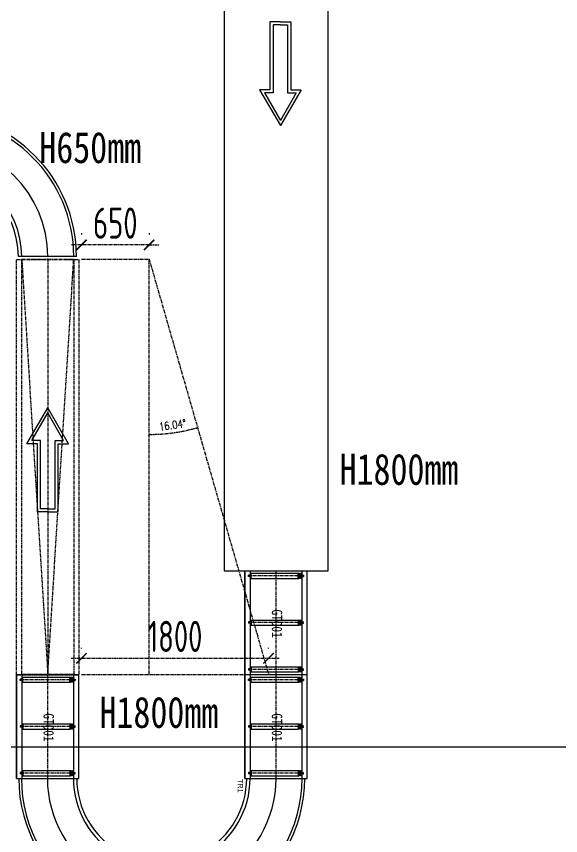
# Model space of a CAD drawing. Header units: millimetres. Extents: x 2509 to 128734, y 2492 to 91667.
# Drawn here: x 44221 to 49457, y 66885 to 74773 of the extents above; entities that cross this region are included whole.
import ezdxf
from ezdxf.enums import TextEntityAlignment as Align

# ---------------------------------------------------------------- set-up
doc = ezdxf.new("R2010")
doc.units = ezdxf.units.MM
doc.linetypes.add('CENTER', pattern=[50.8, 31.75, -6.35, 6.35, -6.35])
doc.linetypes.add('DOTE', pattern=[2.42, 2, -0.2, 0.02, -0.2])
for name, color, linetype in [('1轮廓实线层', 7, 'Continuous'), ('35PANAAV91_RDXF_CONTINUOUS_LINE', 7, 'Continuous'), ('35PANAAV91_RL471-734_DXF_AXIS', 7, 'Continuous'), ('3中心线层', 1, 'CENTER'), ('6文字层', 3, 'Continuous'), ('7标注层', 4, 'Continuous'), ('AXIS_TEXT', 7, 'Continuous'), ('DOTE', 1, 'DOTE'), ('柱子', 3, 'Continuous'), ('规划设计-方案设计-文字标识', 255, 'Continuous'), ('规划设计-立库系统-编码', 255, 'Continuous')]:
    doc.layers.add(name, color=color, linetype=linetype)
doc.styles.add('COMPLEX', font='COMPLEX')
doc.styles.add('DIM_FONT', font='SIMPLEX.shx', dxfattribs={"width": 0.8})
doc.styles.get("Standard").update_dxf_attribs({"font": 'arial.ttf'})
doc.styles.add('TSSD_Dimension', font='tssdeng.shx', dxfattribs={"width": 0.7, "bigfont": 'tssdchn.shx'})
doc.styles.add('宋体', font='', dxfattribs={"width": 0.8, "height": 4})
doc.styles.get('宋体').set_extended_font_data('SimSun')
doc.dimstyles.new('DIMN25', dxfattribs={"dimscale": 0.25, "dimtxt": 300, "dimasz": 100, "dimexe": 250, "dimexo": 300, "dimgap": 150, "dimtad": 1, "dimdec": 0, "dimzin": 0, "dimdsep": 46, "dimtxsty": 'DIM_FONT', "dimblk": 'ARCHTICK', "dimcen": 0.09, "dimclrt": 7, "dimazin": 2, "dimtfac": 1, "dimtdec": 0, "dimtix": 1, "dimtmove": 2, "dimatfit": 3, "dimfxl": 1, "dimtolj": 1, "dimtzin": 0, "dimarcsym": 0})
doc.dimstyles.new('TSSD_100_100', dxfattribs={"dimtxt": 300, "dimasz": 100, "dimexe": 100, "dimexo": 250, "dimgap": 60, "dimtad": 1, "dimdec": 0, "dimzin": 0, "dimdsep": 46, "dimtxsty": 'TSSD_Dimension', "dimblk": 'ARCHTICK', "dimcen": 0, "dimdle": 100, "dimclrd": 3, "dimclre": 3, "dimclrt": 7, "dimadec": 8, "dimazin": 0, "dimtfac": 1, "dimtdec": 0, "dimtix": 1, "dimtmove": 2, "dimatfit": 3, "dimfxl": 1, "dimtolj": 1, "dimtzin": 0, "dimarcsym": 0})

# ---------------------------------------------------------------- blocks, each defined once
blk = doc.blocks.new('6m伸缩皮带机')
at = {"layer": '柱子'}
blk.add_lwpolyline([(-3200, -227100), (-4200, -227100), (-4200, -233100), (-3200, -233100)], close=True, dxfattribs=at)
blk = doc.blocks.new('*U153')
at = {"color": 5}
for p, q in [((0, -282.5), (0, 276)), ((0, -2476), (0, -1917.5))]:
    blk.add_line(p, q, dxfattribs=at)
for radius in [1376, 1350, 850, 817.5]:
    blk.add_arc((0, -1100), radius, 270, 90, dxfattribs=at)
at = {"color": 1}
blk.add_arc((0, -1100), 1100, 270, 90, dxfattribs=at)
at = {"color": 5}
for p in [(0, 0), (-25, -2200)]:
    blk.add_point(p, dxfattribs=at)
for tag, p, flags in [('设备代号', (5.4, -368.4), 8), ('设备名称', (5.4, -448.7), 9), ('宽', (10.3, -515.4), 9), ('角度', (9.1, -582.6), 9)]:
    blk.add_attdef(tag, p, '', height=50, dxfattribs=dict(flags=flags))
blk = doc.blocks.new('*U200')
at = {"color": 0}
blk.add_line((500, -300), (-500, -300), dxfattribs=at)
at = {"layer": '1轮廓实线层', "color": 0, "linetype": 'Continuous'}
for p, q in [((500, 300), (-500, 300)), ((500, 250), (-500, 250)), ((-500, -250), (500, -250)), ((-500, -300), (500, -300))]:
    blk.add_line(p, q, dxfattribs=at)
at = {"layer": '1轮廓实线层', "color": 3, "linetype": 'Continuous'}
for p, q in [((-500, -300), (-500, 300)), ((500, -300), (500, 300))]:
    blk.add_line(p, q, dxfattribs=at)
at = {"layer": '35PANAAV91_RDXF_CONTINUOUS_LINE', "color": 0, "linetype": 'Continuous'}
for p, q in [((-428.5, 245.5), (-471.5, 245.5)), ((-471.5, 242.7), (-471.5, 245.5)), ((-471.5, 245.5), (-471.5, 242.7)), ((-428.5, 242.7), (-471.5, 242.7)), ((-428.8, 242.3), (-471.2, 242.3)), ((-470.1, 241.9), (-471.2, 242.3)), ((-470.1, 241.1), (-471.2, 240.7)), ((-428.8, 240.7), (-471.2, 240.7)), ((-428.8, 240), (-471.2, 240)), ((-470.1, 239.5), (-471.2, 240)), ((-470.1, 238.8), (-471.2, 238.4)), ((-428.8, 238.4), (-471.2, 238.4)), ((-428.8, 237.6), (-471.2, 237.6)), ((-470.1, 237.2), (-471.2, 237.6)), ((-429.9, 241.9), (-470.1, 241.9)), ((-429.9, 241.1), (-470.1, 241.1)), ((-429.9, 239.5), (-470.1, 239.5)), ((-429.9, 238.8), (-470.1, 238.8)), ((-429.9, 237.2), (-470.1, 237.2)), ((-469, 245.8), (-469.3, 245.5)), ((-431, 245.8), (-469, 245.8)), ((-467.6, 246.3), (-468, 246)), ((-432, 246), (-468, 246)), ((-468, 245.8), (-468, 246)), ((-432.3, 246.3), (-467.6, 246.3)), ((-466.3, 246.9), (-466.6, 246.5)), ((-433.4, 246.5), (-466.6, 246.5)), ((-466.6, 246.3), (-466.6, 246.5)), ((-433.7, 246.9), (-466.3, 246.9)), ((-464.9, 247.4), (-465.2, 247.1)), ((-434.7, 247.1), (-465.2, 247.1)), ((-465.2, 246.9), (-465.2, 247.1)), ((-435.1, 247.4), (-464.9, 247.4)), ((-463.5, 248), (-463.9, 247.6)), ((-436.1, 247.6), (-463.9, 247.6)), ((-463.9, 247.4), (-463.9, 247.6)), ((-436.5, 248), (-463.5, 248)), ((-461, 250), (-462.5, 248.5)), ((-437.5, 248.5), (-462.5, 248.5)), ((-462.5, 248), (-462.5, 248.5)), ((-439, 250), (-461, 250)), ((-456.4, 265), (-443.6, 265)), ((-456.4, 250), (-456.4, 265)), ((-453.2, 250), (-453.2, 265)), ((-446.8, 250), (-446.8, 265)), ((-443.6, 250), (-443.6, 265)), ((-437.5, 248.5), (-439, 250)), ((-437.5, 248), (-437.5, 248.5)), ((-436.1, 247.6), (-436.5, 248)), ((-436.1, 247.4), (-436.1, 247.6)), ((-434.7, 247.1), (-435.1, 247.4)), ((-434.7, 246.9), (-434.7, 247.1)), ((-433.4, 246.5), (-433.7, 246.9)), ((-433.4, 246.3), (-433.4, 246.5)), ((-432, 246), (-432.3, 246.3)), ((-432, 245.8), (-432, 246)), ((-430.7, 245.5), (-431, 245.8)), ((-428.8, 242.3), (-429.9, 241.9)), ((-428.8, 240.7), (-429.9, 241.1)), ((-428.8, 240), (-429.9, 239.5)), ((-428.8, 238.4), (-429.9, 238.8)), ((-428.8, 237.6), (-429.9, 237.2)), ((-428.5, 242.7), (-428.5, 245.5)), ((-428.5, 245.5), (-428.5, 242.7)), ((428.5, 245.5), (471.5, 245.5)), ((428.5, 242.7), (428.5, 245.5)), ((428.5, 245.5), (428.5, 242.7)), ((428.5, 242.7), (471.5, 242.7)), ((428.8, 242.3), (471.2, 242.3)), ((428.8, 242.3), (429.9, 241.9)), ((428.8, 240.7), (429.9, 241.1)), ((428.8, 240.7), (471.2, 240.7)), ((428.8, 240), (471.2, 240)), ((428.8, 240), (429.9, 239.5)), ((428.8, 238.4), (429.9, 238.8)), ((428.8, 238.4), (471.2, 238.4)), ((428.8, 237.6), (471.2, 237.6)), ((428.8, 237.6), (429.9, 237.2)), ((429.9, 241.9), (470.1, 241.9)), ((429.9, 241.1), (470.1, 241.1)), ((429.9, 239.5), (470.1, 239.5)), ((429.9, 238.8), (470.1, 238.8)), ((429.9, 237.2), (470.1, 237.2)), ((430.7, 245.5), (431, 245.8)), ((431, 245.8), (469, 245.8)), ((432, 246), (432.4, 246.3)), ((432, 246), (468, 246)), ((432, 245.8), (432, 246)), ((432.4, 246.3), (467.7, 246.3)), ((433.4, 246.5), (433.7, 246.9)), ((433.4, 246.5), (466.6, 246.5)), ((433.4, 246.3), (433.4, 246.5)), ((433.7, 246.9), (466.3, 246.9)), ((434.8, 247.1), (435.1, 247.4)), ((434.8, 247.1), (465.3, 247.1)), ((434.8, 246.9), (434.8, 247.1)), ((435.1, 247.4), (464.9, 247.4)), ((436.1, 247.6), (436.5, 248)), ((436.1, 247.6), (463.9, 247.6)), ((436.1, 247.4), (436.1, 247.6)), ((436.5, 248), (463.5, 248)), ((437.5, 248.5), (439, 250)), ((437.5, 248.5), (462.5, 248.5)), ((437.5, 248), (437.5, 248.5)), ((439, 250), (461, 250)), ((456.4, 265), (443.6, 265)), ((443.6, 250), (443.6, 265)), ((446.8, 250), (446.8, 265)), ((453.2, 250), (453.2, 265)), ((456.4, 250), (456.4, 265)), ((461, 250), (462.5, 248.5)), ((462.5, 248), (462.5, 248.5)), ((463.5, 248), (463.9, 247.6)), ((463.9, 247.4), (463.9, 247.6)), ((464.9, 247.4), (465.3, 247.1)), ((465.3, 246.9), (465.3, 247.1)), ((466.3, 246.9), (466.6, 246.5)), ((466.6, 246.3), (466.6, 246.5)), ((467.7, 246.3), (468, 246)), ((468, 245.8), (468, 246)), ((469, 245.8), (469.3, 245.5)), ((470.1, 241.9), (471.2, 242.3)), ((470.1, 241.1), (471.2, 240.7)), ((470.1, 239.5), (471.2, 240)), ((470.1, 238.8), (471.2, 238.4)), ((470.1, 237.2), (471.2, 237.6)), ((471.5, 242.7), (471.5, 245.5)), ((471.5, 245.5), (471.5, 242.7)), ((-475, 214), (-474, 219)), ((-425, 214), (-475, 214)), ((-475, -240.5), (-475, 214)), ((-426, 219), (-474, 219)), ((-428.5, 221.6), (-471.5, 221.6)), ((-471.5, 219), (-471.5, 221.6)), ((-471.5, 221.6), (-471.5, 219)), ((-470.1, 236.4), (-471.2, 236)), ((-428.8, 236), (-471.2, 236)), ((-428.8, 235.3), (-471.2, 235.3)), ((-470.1, 234.9), (-471.2, 235.3)), ((-470.1, 234.1), (-471.2, 233.7)), ((-428.8, 233.7), (-471.2, 233.7)), ((-428.8, 232.9), (-471.2, 232.9)), ((-470.1, 232.5), (-471.2, 232.9)), ((-470.1, 231.8), (-471.2, 231.3)), ((-428.8, 231.3), (-471.2, 231.3)), ((-428.8, 230.6), (-471.2, 230.6)), ((-470.1, 230.2), (-471.2, 230.6)), ((-470.1, 229.4), (-471.2, 229)), ((-428.8, 229), (-471.2, 229)), ((-428.8, 228.3), (-471.2, 228.3)), ((-470.1, 227.8), (-471.2, 228.3)), ((-470.1, 227.1), (-471.2, 226.7)), ((-428.8, 226.7), (-471.2, 226.7)), ((-428.8, 225.9), (-471.2, 225.9)), ((-470.1, 225.5), (-471.2, 225.9)), ((-470.1, 224.7), (-471.2, 224.3)), ((-428.8, 224.3), (-471.2, 224.3)), ((-428.8, 223.6), (-471.2, 223.6)), ((-470.1, 223.2), (-471.2, 223.6)), ((-470.1, 222.4), (-471.2, 222)), ((-428.8, 222), (-471.2, 222)), ((-429.9, 236.4), (-470.1, 236.4)), ((-429.9, 234.9), (-470.1, 234.9)), ((-429.9, 234.1), (-470.1, 234.1)), ((-429.9, 232.5), (-470.1, 232.5)), ((-429.9, 231.8), (-470.1, 231.8)), ((-429.9, 230.2), (-470.1, 230.2)), ((-429.9, 229.4), (-470.1, 229.4)), ((-429.9, 227.8), (-470.1, 227.8)), ((-429.9, 227.1), (-470.1, 227.1)), ((-429.9, 225.5), (-470.1, 225.5)), ((-429.9, 224.7), (-470.1, 224.7)), ((-429.9, 223.2), (-470.1, 223.2)), ((-429.9, 222.4), (-470.1, 222.4)), ((-428.8, 236), (-429.9, 236.4)), ((-428.8, 235.3), (-429.9, 234.9)), ((-428.8, 233.7), (-429.9, 234.1)), ((-428.8, 232.9), (-429.9, 232.5)), ((-428.8, 231.3), (-429.9, 231.8)), ((-428.8, 230.6), (-429.9, 230.2)), ((-428.8, 229), (-429.9, 229.4)), ((-428.8, 228.3), (-429.9, 227.8)), ((-428.8, 226.7), (-429.9, 227.1)), ((-428.8, 225.9), (-429.9, 225.5)), ((-428.8, 224.3), (-429.9, 224.7)), ((-428.8, 223.6), (-429.9, 223.2)), ((-428.8, 222), (-429.9, 222.4)), ((-428.5, 219), (-428.5, 221.6)), ((-428.5, 221.6), (-428.5, 219)), ((-425, 214), (-426, 219)), ((-425, -240.5), (-425, 214)), ((425, 214), (426, 219)), ((425, 214), (475, 214)), ((425, -240.5), (425, 214)), ((426, 219), (474, 219)), ((428.5, 221.6), (471.5, 221.6)), ((428.5, 219), (428.5, 221.6)), ((428.5, 221.6), (428.5, 219)), ((428.8, 236), (429.9, 236.4)), ((428.8, 236), (471.2, 236)), ((428.8, 235.3), (471.2, 235.3)), ((428.8, 235.3), (429.9, 234.9)), ((428.8, 233.7), (429.9, 234.1)), ((428.8, 233.7), (471.2, 233.7)), ((428.8, 232.9), (471.2, 232.9)), ((428.8, 232.9), (429.9, 232.5)), ((428.8, 231.3), (429.9, 231.8)), ((428.8, 231.3), (471.2, 231.3)), ((428.8, 230.6), (471.2, 230.6)), ((428.8, 230.6), (429.9, 230.2)), ((428.8, 229), (429.9, 229.4)), ((428.8, 229), (471.2, 229)), ((428.8, 228.3), (471.2, 228.3)), ((428.8, 228.3), (429.9, 227.8)), ((428.8, 226.7), (429.9, 227.1)), ((428.8, 226.7), (471.2, 226.7)), ((428.8, 225.9), (471.2, 225.9)), ((428.8, 225.9), (429.9, 225.5)), ((428.8, 224.3), (429.9, 224.7)), ((428.8, 224.3), (471.2, 224.3)), ((428.8, 223.6), (471.2, 223.6)), ((428.8, 223.6), (429.9, 223.2)), ((428.8, 222), (429.9, 222.4)), ((428.8, 222), (471.2, 222)), ((429.9, 236.4), (470.1, 236.4)), ((429.9, 234.9), (470.1, 234.9)), ((429.9, 234.1), (470.1, 234.1)), ((429.9, 232.5), (470.1, 232.5)), ((429.9, 231.8), (470.1, 231.8)), ((429.9, 230.2), (470.1, 230.2)), ((429.9, 229.4), (470.1, 229.4)), ((429.9, 227.8), (470.1, 227.8)), ((429.9, 227.1), (470.1, 227.1)), ((429.9, 225.5), (470.1, 225.5)), ((429.9, 224.7), (470.1, 224.7)), ((429.9, 223.2), (470.1, 223.2)), ((429.9, 222.4), (470.1, 222.4)), ((470.1, 236.4), (471.2, 236)), ((470.1, 234.9), (471.2, 235.3)), ((470.1, 234.1), (471.2, 233.7)), ((470.1, 232.5), (471.2, 232.9)), ((470.1, 231.8), (471.2, 231.3)), ((470.1, 230.2), (471.2, 230.6)), ((470.1, 229.4), (471.2, 229)), ((470.1, 227.8), (471.2, 228.3)), ((470.1, 227.1), (471.2, 226.7)), ((470.1, 225.5), (471.2, 225.9)), ((470.1, 224.7), (471.2, 224.3)), ((470.1, 223.2), (471.2, 223.6)), ((470.1, 222.4), (471.2, 222)), ((471.5, 219), (471.5, 221.6)), ((471.5, 221.6), (471.5, 219)), ((475, 214), (474, 219)), ((475, -240.5), (475, 214)), ((-474, -245.5), (-475, -240.5)), ((-425, -240.5), (-475, -240.5)), ((-426, -245.5), (-474, -245.5)), ((-469, -245.8), (-469.3, -245.5)), ((-431, -245.8), (-469, -245.8)), ((-468, -246), (-468, -245.8)), ((-467.6, -246.4), (-468, -246)), ((-432, -246), (-468, -246)), ((-432.3, -246.4), (-467.6, -246.4)), ((-466.6, -246.6), (-466.6, -246.4)), ((-466.3, -246.9), (-466.6, -246.6)), ((-433.4, -246.6), (-466.6, -246.6)), ((-433.7, -246.9), (-466.3, -246.9)), ((-465.2, -247.1), (-465.2, -246.9)), ((-464.9, -247.5), (-465.2, -247.1)), ((-434.7, -247.1), (-465.2, -247.1)), ((-435.1, -247.5), (-464.9, -247.5)), ((-463.9, -247.7), (-463.9, -247.5)), ((-463.5, -248), (-463.9, -247.7)), ((-436.1, -247.7), (-463.9, -247.7)), ((-436.5, -248), (-463.5, -248)), ((-462.5, -248.5), (-462.5, -248)), ((-461, -250), (-462.5, -248.5)), ((-437.5, -248.5), (-462.5, -248.5)), ((-439, -250), (-461, -250)), ((-456.4, -250), (-456.4, -265)), ((-443.6, -265), (-456.4, -265)), ((-453.2, -250), (-453.2, -265)), ((-446.8, -250), (-446.8, -265)), ((-443.6, -250), (-443.6, -265)), ((-439, -250), (-437.5, -248.5)), ((-437.5, -248.5), (-437.5, -248)), ((-436.5, -248), (-436.1, -247.7)), ((-436.1, -247.7), (-436.1, -247.5)), ((-435.1, -247.5), (-434.7, -247.1)), ((-434.7, -247.1), (-434.7, -246.9)), ((-433.7, -246.9), (-433.4, -246.6)), ((-433.4, -246.6), (-433.4, -246.4)), ((-432.3, -246.4), (-432, -246)), ((-432, -246), (-432, -245.8)), ((-431, -245.8), (-430.7, -245.5)), ((-426, -245.5), (-425, -240.5)), ((426, -245.5), (425, -240.5)), ((425, -240.5), (475, -240.5)), ((426, -245.5), (474, -245.5)), ((431, -245.8), (430.7, -245.5)), ((431, -245.8), (469, -245.8)), ((432, -246), (432, -245.8)), ((432.4, -246.4), (432, -246)), ((432, -246), (468, -246)), ((432.4, -246.4), (467.7, -246.4)), ((433.4, -246.6), (433.4, -246.4)), ((433.7, -246.9), (433.4, -246.6)), ((433.4, -246.6), (466.6, -246.6)), ((433.7, -246.9), (466.3, -246.9)), ((434.8, -247.1), (434.8, -246.9)), ((435.1, -247.5), (434.8, -247.1)), ((434.8, -247.1), (465.3, -247.1)), ((435.1, -247.5), (464.9, -247.5)), ((436.1, -247.7), (436.1, -247.5)), ((436.5, -248), (436.1, -247.7)), ((436.1, -247.7), (463.9, -247.7)), ((436.5, -248), (463.5, -248)), ((437.5, -248.5), (437.5, -248)), ((439, -250), (437.5, -248.5)), ((437.5, -248.5), (462.5, -248.5)), ((439, -250), (461, -250)), ((443.6, -250), (443.6, -265)), ((443.6, -265), (456.4, -265)), ((446.8, -250), (446.8, -265)), ((453.2, -250), (453.2, -265)), ((456.4, -250), (456.4, -265)), ((461, -250), (462.5, -248.5)), ((462.5, -248.5), (462.5, -248)), ((463.5, -248), (463.9, -247.7)), ((463.9, -247.7), (463.9, -247.5)), ((464.9, -247.5), (465.3, -247.1)), ((465.3, -247.1), (465.3, -246.9)), ((466.3, -246.9), (466.6, -246.6)), ((466.6, -246.6), (466.6, -246.4)), ((467.7, -246.4), (468, -246)), ((468, -246), (468, -245.8)), ((469, -245.8), (469.3, -245.5)), ((474, -245.5), (475, -240.5))]:
    blk.add_line(p, q, dxfattribs=at)
at = {"layer": '35PANAAV91_RDXF_CONTINUOUS_LINE', "color": 1, "linetype": 'Continuous'}
for p, q in [((-21.5, 245.5), (21.5, 245.5)), ((-21.5, 242.7), (-21.5, 245.5)), ((-21.5, 245.5), (-21.5, 242.7)), ((-21.5, 242.7), (21.5, 242.7)), ((-21.2, 242.3), (21.2, 242.3)), ((-21.2, 242.3), (-20.1, 241.9)), ((-21.2, 240.7), (-20.1, 241.1)), ((-21.2, 240.7), (21.2, 240.7)), ((-21.2, 240), (21.2, 240)), ((-21.2, 240), (-20.1, 239.5)), ((-21.2, 238.4), (-20.1, 238.8)), ((-21.2, 238.4), (21.2, 238.4)), ((-21.2, 237.6), (21.2, 237.6)), ((-21.2, 237.6), (-20.1, 237.2)), ((-20.1, 241.9), (20.1, 241.9)), ((-20.1, 241.1), (20.1, 241.1)), ((-20.1, 239.5), (20.1, 239.5)), ((-20.1, 238.8), (20.1, 238.8)), ((-20.1, 237.2), (20.1, 237.2)), ((-19.3, 245.5), (-19, 245.8)), ((-19, 245.8), (19, 245.8)), ((-18, 246), (-17.6, 246.3)), ((-18, 246), (18, 246)), ((-18, 245.8), (-18, 246)), ((-17.6, 246.3), (17.6, 246.3)), ((-16.6, 246.5), (-16.3, 246.9)), ((-16.6, 246.5), (16.6, 246.5)), ((-16.6, 246.3), (-16.6, 246.5)), ((-16.3, 246.9), (16.3, 246.9)), ((-15.2, 247.1), (-14.9, 247.4)), ((-15.2, 247.1), (15.2, 247.1)), ((-15.2, 246.9), (-15.2, 247.1)), ((-14.9, 247.4), (14.9, 247.4)), ((-13.9, 247.6), (-13.5, 248)), ((-13.9, 247.6), (13.9, 247.6)), ((-13.9, 247.4), (-13.9, 247.6)), ((-13.5, 248), (13.5, 248)), ((-12.5, 248.5), (-11, 250)), ((-12.5, 248.5), (12.5, 248.5)), ((-12.5, 248), (-12.5, 248.5)), ((-11, 250), (11, 250)), ((6.4, 265), (-6.4, 265)), ((-6.4, 250), (-6.4, 265)), ((-3.2, 250), (-3.2, 265)), ((3.2, 250), (3.2, 265)), ((6.4, 250), (6.4, 265)), ((11, 250), (12.5, 248.5)), ((12.5, 248), (12.5, 248.5)), ((13.5, 248), (13.9, 247.6)), ((13.9, 247.4), (13.9, 247.6)), ((14.9, 247.4), (15.2, 247.1)), ((15.2, 246.9), (15.2, 247.1)), ((16.3, 246.9), (16.6, 246.5)), ((16.6, 246.3), (16.6, 246.5)), ((17.6, 246.3), (18, 246)), ((18, 245.8), (18, 246)), ((19, 245.8), (19.3, 245.5)), ((20.1, 241.9), (21.2, 242.3)), ((20.1, 241.1), (21.2, 240.7)), ((20.1, 239.5), (21.2, 240)), ((20.1, 238.8), (21.2, 238.4)), ((20.1, 237.2), (21.2, 237.6)), ((21.5, 242.7), (21.5, 245.5)), ((21.5, 245.5), (21.5, 242.7)), ((-25, 214), (-24, 219)), ((-25, 214), (25, 214)), ((-25, -240.5), (-25, 214)), ((-24, 219), (24, 219)), ((-21.5, 221.6), (21.5, 221.6)), ((-21.5, 219), (-21.5, 221.6)), ((-21.5, 221.6), (-21.5, 219)), ((-21.2, 236), (-20.1, 236.4)), ((-21.2, 236), (21.2, 236)), ((-21.2, 235.3), (21.2, 235.3)), ((-21.2, 235.3), (-20.1, 234.9)), ((-21.2, 233.7), (-20.1, 234.1)), ((-21.2, 233.7), (21.2, 233.7)), ((-21.2, 232.9), (21.2, 232.9)), ((-21.2, 232.9), (-20.1, 232.5)), ((-21.2, 231.3), (-20.1, 231.8)), ((-21.2, 231.3), (21.2, 231.3)), ((-21.2, 230.6), (21.2, 230.6)), ((-21.2, 230.6), (-20.1, 230.2)), ((-21.2, 229), (-20.1, 229.4)), ((-21.2, 229), (21.2, 229)), ((-21.2, 228.3), (21.2, 228.3)), ((-21.2, 228.3), (-20.1, 227.8)), ((-21.2, 226.7), (-20.1, 227.1)), ((-21.2, 226.7), (21.2, 226.7)), ((-21.2, 225.9), (21.2, 225.9)), ((-21.2, 225.9), (-20.1, 225.5)), ((-21.2, 224.3), (-20.1, 224.7)), ((-21.2, 224.3), (21.2, 224.3)), ((-21.2, 223.6), (21.2, 223.6)), ((-21.2, 223.6), (-20.1, 223.2)), ((-21.2, 222), (-20.1, 222.4)), ((-21.2, 222), (21.2, 222)), ((-20.1, 236.4), (20.1, 236.4)), ((-20.1, 234.9), (20.1, 234.9)), ((-20.1, 234.1), (20.1, 234.1)), ((-20.1, 232.5), (20.1, 232.5)), ((-20.1, 231.8), (20.1, 231.8)), ((-20.1, 230.2), (20.1, 230.2)), ((-20.1, 229.4), (20.1, 229.4)), ((-20.1, 227.8), (20.1, 227.8)), ((-20.1, 227.1), (20.1, 227.1)), ((-20.1, 225.5), (20.1, 225.5)), ((-20.1, 224.7), (20.1, 224.7)), ((-20.1, 223.2), (20.1, 223.2)), ((-20.1, 222.4), (20.1, 222.4)), ((20.1, 236.4), (21.2, 236)), ((20.1, 234.9), (21.2, 235.3)), ((20.1, 234.1), (21.2, 233.7)), ((20.1, 232.5), (21.2, 232.9)), ((20.1, 231.8), (21.2, 231.3)), ((20.1, 230.2), (21.2, 230.6)), ((20.1, 229.4), (21.2, 229)), ((20.1, 227.8), (21.2, 228.3)), ((20.1, 227.1), (21.2, 226.7)), ((20.1, 225.5), (21.2, 225.9)), ((20.1, 224.7), (21.2, 224.3)), ((20.1, 223.2), (21.2, 223.6)), ((20.1, 222.4), (21.2, 222)), ((21.5, 219), (21.5, 221.6)), ((21.5, 221.6), (21.5, 219)), ((25, 214), (24, 219)), ((25, -240.5), (25, 214)), ((-24, -245.5), (-25, -240.5)), ((-25, -240.5), (25, -240.5)), ((-24, -245.5), (24, -245.5)), ((-19, -245.8), (-19.3, -245.5)), ((-19, -245.8), (19, -245.8)), ((-18, -246), (-18, -245.8)), ((-17.6, -246.4), (-18, -246)), ((-18, -246), (18, -246)), ((-17.6, -246.4), (17.6, -246.4)), ((-16.6, -246.6), (-16.6, -246.4)), ((-16.3, -246.9), (-16.6, -246.6)), ((-16.6, -246.6), (16.6, -246.6)), ((-16.3, -246.9), (16.3, -246.9)), ((-15.2, -247.1), (-15.2, -246.9)), ((-14.9, -247.5), (-15.2, -247.1)), ((-15.2, -247.1), (15.2, -247.1)), ((-14.9, -247.5), (14.9, -247.5)), ((-13.9, -247.7), (-13.9, -247.5)), ((-13.5, -248), (-13.9, -247.7)), ((-13.9, -247.7), (13.9, -247.7)), ((-13.5, -248), (13.5, -248)), ((-12.5, -248.5), (-12.5, -248)), ((-11, -250), (-12.5, -248.5)), ((-12.5, -248.5), (12.5, -248.5)), ((-11, -250), (11, -250)), ((-6.4, -250), (-6.4, -265)), ((-6.4, -265), (6.4, -265)), ((-3.2, -250), (-3.2, -265)), ((3.2, -250), (3.2, -265)), ((6.4, -250), (6.4, -265)), ((11, -250), (12.5, -248.5)), ((12.5, -248.5), (12.5, -248)), ((13.5, -248), (13.9, -247.7)), ((13.9, -247.7), (13.9, -247.5)), ((14.9, -247.5), (15.2, -247.1)), ((15.2, -247.1), (15.2, -246.9)), ((16.3, -246.9), (16.6, -246.6)), ((16.6, -246.6), (16.6, -246.4)), ((17.6, -246.4), (18, -246)), ((18, -246), (18, -245.8)), ((19, -245.8), (19.3, -245.5)), ((24, -245.5), (25, -240.5))]:
    blk.add_line(p, q, dxfattribs=at)
at = {"layer": '35PANAAV91_RDXF_CONTINUOUS_LINE', "color": 0, "linetype": 'Continuous'}
for centre, start, end in [((-471.1, 242.7), 180, 250), ((-471.1, 240.3), 110, 250), ((-471.1, 238), 110, 250), ((-470.2, 241.5), 290, 70), ((-470.2, 239.2), 290, 70), ((-470.2, 236.8), 290, 70), ((-429.8, 241.5), 110, 250), ((-429.8, 239.2), 110, 250), ((-429.8, 236.8), 110, 250), ((-428.9, 242.7), 290, 0), ((-428.9, 240.3), 290, 70), ((-428.9, 238), 290, 70), ((428.9, 242.7), 180, 250), ((428.9, 240.3), 110, 250), ((428.9, 238), 110, 250), ((429.8, 241.5), 290, 70), ((429.8, 239.2), 290, 70), ((429.8, 236.8), 290, 70), ((470.2, 241.5), 110, 250), ((470.2, 239.2), 110, 250), ((470.2, 236.8), 110, 250), ((471.1, 242.7), 290, 0), ((471.1, 240.3), 290, 70), ((471.1, 238), 290, 70), ((-471.1, 235.6), 110, 250), ((-471.1, 233.3), 110, 250), ((-471.1, 231), 110, 250), ((-471.1, 228.6), 110, 250), ((-471.1, 226.3), 110, 250), ((-471.1, 223.9), 110, 250), ((-471.1, 221.6), 110, 180), ((-470.2, 234.5), 290, 70), ((-470.2, 232.1), 290, 70), ((-470.2, 229.8), 290, 70), ((-470.2, 227.5), 290, 70), ((-470.2, 225.1), 290, 70), ((-470.2, 222.8), 290, 70), ((-429.8, 234.5), 110, 250), ((-429.8, 232.1), 110, 250), ((-429.8, 229.8), 110, 250), ((-429.8, 227.5), 110, 250), ((-429.8, 225.1), 110, 250), ((-429.8, 222.8), 110, 250), ((-428.9, 235.6), 290, 70), ((-428.9, 233.3), 290, 70), ((-428.9, 231), 290, 70), ((-428.9, 228.6), 290, 70), ((-428.9, 226.3), 290, 70), ((-428.9, 223.9), 290, 70), ((-428.9, 221.6), 0, 70), ((428.9, 235.6), 110, 250), ((428.9, 233.3), 110, 250), ((428.9, 231), 110, 250), ((428.9, 228.6), 110, 250), ((428.9, 226.3), 110, 250), ((428.9, 223.9), 110, 250), ((428.9, 221.6), 110, 180), ((429.8, 234.5), 290, 70), ((429.8, 232.1), 290, 70), ((429.8, 229.8), 290, 70), ((429.8, 227.5), 290, 70), ((429.8, 225.1), 290, 70), ((429.8, 222.8), 290, 70), ((470.2, 234.5), 110, 250), ((470.2, 232.1), 110, 250), ((470.2, 229.8), 110, 250), ((470.2, 227.5), 110, 250), ((470.2, 225.1), 110, 250), ((470.2, 222.8), 110, 250), ((471.1, 235.6), 290, 70), ((471.1, 233.3), 290, 70), ((471.1, 231), 290, 70), ((471.1, 228.6), 290, 70), ((471.1, 226.3), 290, 70), ((471.1, 223.9), 290, 70), ((471.1, 221.6), 0, 70)]:
    blk.add_arc(centre, 0.4, start, end, dxfattribs=at)
at = {"layer": '35PANAAV91_RDXF_CONTINUOUS_LINE', "color": 1, "linetype": 'Continuous'}
for centre, start, end in [((-21.1, 242.7), 180, 250), ((-21.1, 240.3), 110, 250), ((-21.1, 238), 110, 250), ((-20.2, 241.5), 290, 70), ((-20.2, 239.2), 290, 70), ((-20.2, 236.8), 290, 70), ((20.2, 241.5), 110, 250), ((20.2, 239.2), 110, 250), ((20.2, 236.8), 110, 250), ((21.1, 242.7), 290, 0), ((21.1, 240.3), 290, 70), ((21.1, 238), 290, 70), ((-21.1, 235.6), 110, 250), ((-21.1, 233.3), 110, 250), ((-21.1, 231), 110, 250), ((-21.1, 228.6), 110, 250), ((-21.1, 226.3), 110, 250), ((-21.1, 223.9), 110, 250), ((-21.1, 221.6), 110, 180), ((-20.2, 234.5), 290, 70), ((-20.2, 232.1), 290, 70), ((-20.2, 229.8), 290, 70), ((-20.2, 227.5), 290, 70), ((-20.2, 225.1), 290, 70), ((-20.2, 222.8), 290, 70), ((20.2, 234.5), 110, 250), ((20.2, 232.1), 110, 250), ((20.2, 229.8), 110, 250), ((20.2, 227.5), 110, 250), ((20.2, 225.1), 110, 250), ((20.2, 222.8), 110, 250), ((21.1, 235.6), 290, 70), ((21.1, 233.3), 290, 70), ((21.1, 231), 290, 70), ((21.1, 228.6), 290, 70), ((21.1, 226.3), 290, 70), ((21.1, 223.9), 290, 70), ((21.1, 221.6), 0, 70)]:
    blk.add_arc(centre, 0.4, start, end, dxfattribs=at)
at = {"layer": '35PANAAV91_RL471-734_DXF_AXIS', "color": 1, "linetype": 'CENTER'}
for p, q in [((-450, 267), (-450, -267)), ((0, 267), (0, -267)), ((450, 267), (450, -267))]:
    blk.add_line(p, q, dxfattribs=at)
at = {"layer": '3中心线层'}
blk.add_line((500, 0), (-500, 0), dxfattribs=at)
at = {"style": '宋体', "width": 0.8}
blk.add_attdef('辊筒', (-126.6, -40.6), '', height=100, dxfattribs=at)
blk = doc.blocks.new('*U155')
at = {"color": 5}
for p, q in [((0, -282.5), (0, 276)), ((1376, -1100), (817.5, -1100))]:
    blk.add_line(p, q, dxfattribs=at)
for radius in [1376, 1350, 850, 817.5]:
    blk.add_arc((0, -1100), radius, 0, 90, dxfattribs=at)
at = {"color": 1}
blk.add_arc((0, -1100), 1100, 0, 90, dxfattribs=at)
at = {"color": 5}
for p in [(0, 0), (1100, -1125)]:
    blk.add_point(p, dxfattribs=at)
for tag, p, flags in [('设备代号', (5.4, -368.4), 8), ('设备名称', (5.4, -448.7), 9), ('宽', (10.3, -515.4), 9), ('角度', (9.1, -582.6), 9)]:
    blk.add_attdef(tag, p, '', height=50, dxfattribs=dict(flags=flags))
blk = doc.blocks.new('12号建筑底图')
at = {"layer": 'DOTE'}
blk.add_line((36448.7, -264722.4), (110448.7, -264722.4), dxfattribs=at)
at = {"layer": 'AXIS_TEXT', "style": 'COMPLEX', "width": 0.736842}
blk.add_attdef('N', text='', height=900, dxfattribs=at).set_placement((122812.3, -249273.3), (123412.3, -249273.3), align=Align.FIT)
blk = doc.blocks.new('*U162')
at = {"layer": '规划设计-立库系统-编码', "color": 3}
for p, q in [((0, 100), (30, 100)), ((656, 70), (686, 70)), ((0, -100), (30, -100))]:
    blk.add_line(p, q, dxfattribs=at)
for points in [[(0, 0), (0, 100), (656, 100), (656, 200), (1000, 0)], [(30, 0), (30, 70), (686, 70), (686, 152.6), (952.8, 0)], [(0, 0), (0, -100), (656, -100), (656, -200), (1000, 0)], [(30, 0), (30, -70), (686, -70), (686, -152.6), (952.8, 0)]]:
    blk.add_lwpolyline(points, dxfattribs=at)
blk = doc.blocks.new('_ArchTick')
at = {"color": 0, "linetype": 'ByBlock', "const_width": 0.15}
blk.add_lwpolyline([(-0.5, -0.5), (0.5, 0.5)], dxfattribs=at)
blk = doc.blocks.new('*D228')
at = {"layer": '7标注层', "color": 3, "linetype": 'CENTER', "lineweight": -2, "transparency": 16777216}
for p, q in [((44847.8, 72686.1), (44847.8, 72672.7)), ((45497.8, 72686.1), (45497.8, 72672.7)), ((44847.8, 72572.7), (44747.8, 72572.7)), ((45497.8, 72572.7), (44847.8, 72572.7)), ((45497.8, 72572.7), (45597.8, 72572.7))]:
    blk.add_line(p, q, dxfattribs=at)
at = {"layer": 'DEFPOINTS', "color": 0, "linetype": 'CENTER', "transparency": 16777216}
for p in [(44847.8, 72572.7), (44847.8, 72436.1), (45497.8, 72436.1)]:
    blk.add_point(p, dxfattribs=at)
at = {"layer": '7标注层', "color": 3, "linetype": 'CENTER', "lineweight": -2, "transparency": 16777216, "xscale": 100, "yscale": 100, "zscale": 100}
blk.add_blockref('_ArchTick', (44847.8, 72572.7), dxfattribs=at)
at = {"layer": '7标注层', "color": 3, "linetype": 'CENTER', "lineweight": -2, "transparency": 16777216, "xscale": 100, "yscale": 100, "zscale": 100, "rotation": 180}
blk.add_blockref('_ArchTick', (45497.8, 72572.7), dxfattribs=at)
at = {"layer": '7标注层', "color": 7, "linetype": 'CENTER', "transparency": 16777216, "insert": (45172.8, 72782.7), "char_height": 300, "attachment_point": 5, "style": 'TSSD_Dimension'}
blk.add_mtext('\\A1;650', dxfattribs=at)
blk = doc.blocks.new('*D229')
at = {"layer": '7标注层', "color": 3, "linetype": 'CENTER', "lineweight": -2, "transparency": 16777216}
for p, q in [((44847.8, 68686.1), (44847.8, 68692.7)), ((46647.8, 68686.1), (46647.8, 68692.7)), ((44747.8, 68592.7), (46747.8, 68592.7))]:
    blk.add_line(p, q, dxfattribs=at)
at = {"layer": 'DEFPOINTS', "color": 0, "linetype": 'CENTER', "transparency": 16777216}
for p in [(46647.8, 68592.7), (44847.8, 68436.1), (46647.8, 68436.1)]:
    blk.add_point(p, dxfattribs=at)
at = {"layer": '7标注层', "color": 3, "linetype": 'CENTER', "lineweight": -2, "transparency": 16777216, "xscale": 100, "yscale": 100, "zscale": 100, "rotation": 180}
blk.add_blockref('_ArchTick', (44847.8, 68592.7), dxfattribs=at)
at = {"layer": '7标注层', "color": 3, "linetype": 'CENTER', "lineweight": -2, "transparency": 16777216, "xscale": 100, "yscale": 100, "zscale": 100}
blk.add_blockref('_ArchTick', (46647.8, 68592.7), dxfattribs=at)
at = {"layer": '7标注层', "color": 7, "linetype": 'CENTER', "transparency": 16777216, "insert": (45747.8, 68802.7), "char_height": 300, "attachment_point": 5, "style": 'TSSD_Dimension'}
blk.add_mtext('\\A1;1800', dxfattribs=at)
blk = doc.blocks.new('*D230')
at = {"layer": '7标注层', "color": 0, "linetype": 'CENTER', "lineweight": -2, "transparency": 16777216}
blk.add_arc((45497.8, 72436.1), 1688.2, 270, 286.03994, dxfattribs=at)
at = {"layer": 'DEFPOINTS', "color": 0, "linetype": 'CENTER', "transparency": 16777216}
for p in [(45497.8, 72436.1), (45497.8, 72436.1), (45655.2, 70755.2), (45497.8, 68436.1), (46647.8, 68436.1)]:
    blk.add_point(p, dxfattribs=at)
at = {"layer": '7标注层', "color": 0, "linetype": 'CENTER', "lineweight": -2, "transparency": 16777216, "xscale": 25, "yscale": 25, "zscale": 25}
for p, rotation in [((45497.8, 70747.9), 180), ((45964.3, 70813.6), 16.03994330604979)]:
    blk.add_blockref('_ArchTick', p, dxfattribs=dict(at, rotation=rotation))
at = {"layer": '7标注层', "color": 7, "linetype": 'CENTER', "transparency": 16777216, "insert": (45722.9, 70838.6), "char_height": 75, "attachment_point": 5, "rotation": 8.01997, "style": 'DIM_FONT'}
blk.add_mtext('\\A1;16.04°', dxfattribs=at)
blk = doc.blocks.new('1123313')
at = {"layer": '3中心线层', "linetype": 'CENTER'}
blk.add_lwpolyline([(424030, 7210), (424030, 3210)], dxfattribs=at)
at = {"layer": '7标注层', "linetype": 'CENTER'}
for points in [[(423730.3, 7205), (424330.3, 7205), (424330.3, 3205), (423730.3, 3205)], [(423780, 7210), (424280, 7210), (424280, 3210), (423780, 3210)]]:
    blk.add_lwpolyline(points, close=True, dxfattribs=at)
blk.add_lwpolyline([(423780, 7210), (424030, 3210), (424280, 7210)], dxfattribs=at)

msp = doc.modelspace()

# ---------------------------------------------------------------- linework, layer by layer
at = {"layer": '7标注层', "linetype": 'CENTER'}
for p, q in [((45497.85, 68436.071), (45497.85, 72436.071)), ((44847.85, 68436.071), (46647.85, 68436.071))]:
    msp.add_line(p, q, dxfattribs=at)
msp.add_lwpolyline([(44847.85, 72436.071), (45497.85, 72436.071), (46647.85, 68436.071)], dxfattribs=at)

# ---------------------------------------------------------------- block references
at = {"linetype": 'CENTER'}
msp.add_blockref('12号建筑底图', (-9229.066, 332462.656), dxfattribs=at)
at = {"linetype": 'CENTER', "rotation": 180}
msp.add_blockref('6m伸缩皮带机', (43019.598, -157663.929), dxfattribs=at)
ref = msp.add_blockref('*U155', (43422.88, 73561.071))
ref.add_attrib('设备代号', 'TR1', (43428.301, 73192.705), dxfattribs={"height": 50})
at = {"rotation": 270}
for p in [(46719.6, 68936.071), (44522.88, 67936.071), (46719.6, 67936.071)]:
    msp.add_blockref('*U200', p, dxfattribs=at).add_auto_attribs({'辊筒': 'GT001'})
ref = msp.add_blockref('*U153', (46719.6, 67436.071), dxfattribs=dict(rotation=270))
ref.add_attrib('设备代号', 'TR1', (46351.233, 67430.651), dxfattribs={"height": 50, "rotation": 270})
at = {"layer": '7标注层', "linetype": 'CENTER'}
msp.add_blockref('1123313', (-379507.12, 65226.071), dxfattribs=at)
at = {"layer": '规划设计-方案设计-文字标识', "color": 3}
for p, rotation in [((46760.934, 74721.762), 270), ((44522.88, 70002.656), 89.99999999999999)]:
    msp.add_blockref('*U162', p, dxfattribs=dict(at, rotation=rotation))

# ---------------------------------------------------------------- texts
at = {"layer": '6文字层', "linetype": 'CENTER', "style": '宋体', "width": 0.8}
for s, p in [('H650mm', (44441.78, 73360.818)), ('H1800mm', (47330.934, 70262.656)), ('H1800mm', (45020.934, 67922.656))]:
    msp.add_text(s, height=300, dxfattribs=at).set_placement(p)

# ---------------------------------------------------------------- dimensions: what is measured, and where the dimension line sits
at = {"layer": '7标注层', "linetype": 'CENTER'}
for base, p1, p2, picture, middle in [((44847.85, 72572.656), (45497.85, 72436.071), (44847.85, 72436.071), '*D228', (45172.85, 72782.656)), ((46647.85, 68592.656), (44847.85, 68436.071), (46647.85, 68436.071), '*D229', (45747.85, 68802.656))]:
    dim = msp.add_linear_dim(base=base, p1=p1, p2=p2, dimstyle='TSSD_100_100', dxfattribs=at)
    dim.commit()
    dim.dimension.update_dxf_attribs({"geometry": picture, "text_midpoint": middle})
dim = msp.add_angular_dim_2l(base=(45655.16, 70755.197), line1=((45497.85, 68436.071), (45497.85, 72436.071)), line2=((45497.85, 72436.071), (46647.85, 68436.071)), dimstyle='DIMN25', dxfattribs=at)
dim.commit()
dim.dimension.update_dxf_attribs({"geometry": '*D230', "text_midpoint": (45722.923, 70838.629)})

doc.saveas('drawing.dxf')
